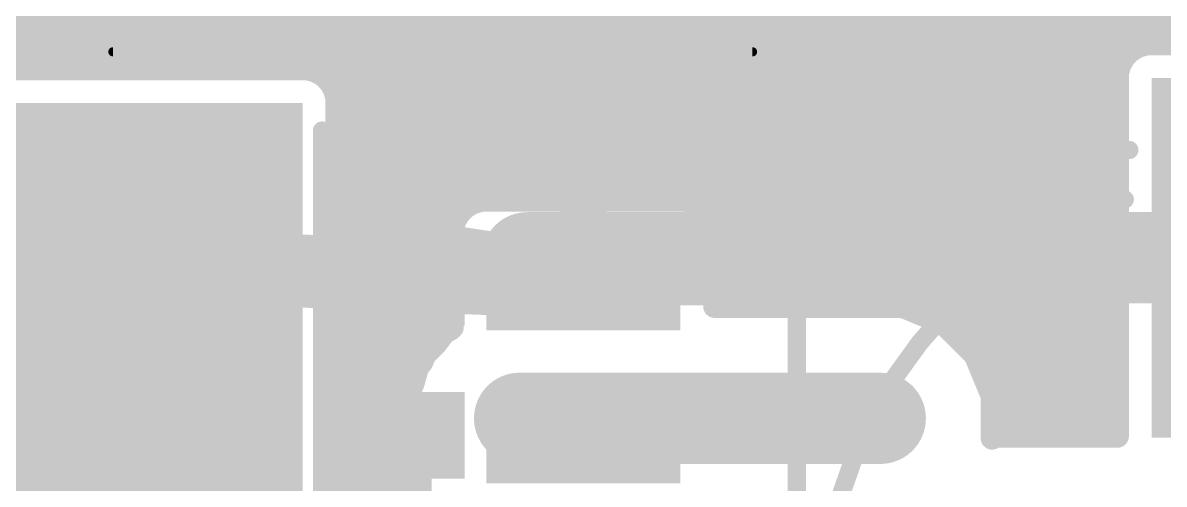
# Model space of a CAD drawing. Extents: x 0 to 110, y 0 to 76.
# Drawn here: x 17.82 to 30.53, y 8.47 to 13.61 of the extents above; entities that cross this region are included whole.
import ezdxf

# ---------------------------------------------------------------- set-up
doc = ezdxf.new("R2010")
doc.units = 0
doc.layers.get('0').update_dxf_attribs({"linetype": 'CONTINUOUS'})
for name, color, linetype in [('1', 22, 'CONTINUOUS'), ('18', 82, 'CONTINUOUS'), ('21', 253, 'CONTINUOUS')]:
    doc.layers.add(name, color=color, linetype=linetype)

# ---------------------------------------------------------------- blocks, each defined once
blk = doc.blocks.new('RECT')
blk.add_solid([(-0.5, -0.5), (0.5, -0.5), (-0.5, 0.5), (0.5, 0.5)])
blk = doc.blocks.new('ROUNDV')
at = {"const_width": 0.5}
blk.add_lwpolyline([(0, -0.25, 1), (0, 0.25, 1), (0, -0.25)], format="xyb", dxfattribs=at)

msp = doc.modelspace()

# ---------------------------------------------------------------- linework, layer by layer
at = {"layer": '1'}
for points, const_width in [([(22.3017, 16.1776), (22.3017, 10.9887)], 0.8128), ([(10.807, 13.716), (35.0904, 13.716)], 0.254), ([(10.6757, 13.462), (35.0831, 13.462)], 0.254), ([(30.242, 13.3476), (30.1551, 13.2974)], 0.254), ([(30.3389, 13.3735), (30.242, 13.3476)], 0.254), ([(31.512, 13.3735), (30.3389, 13.3735)], 0.254), ([(30.0842, 13.2265), (30.034, 13.1396)], 0.254), ([(30.1551, 13.2974), (30.0842, 13.2265)], 0.254), ([(10.5443, 13.208), (30.0735, 13.208)], 0.254), ([(20.9858, 13.0956), (15.8576, 13.0956)], 0.254), ([(21.0827, 13.0696), (20.9858, 13.0956)], 0.254), ([(30.034, 13.1396), (30.008, 13.0427)], 0.254), ([(21.1696, 13.0195), (21.0827, 13.0696)], 0.254), ([(21.2405, 12.9486), (21.1696, 13.0195)], 0.254), ([(30.008, 13.0427), (30.008, 11.1195)], 0.254), ([(21.2351, 12.954), (30.008, 12.954)], 0.254), ([(21.2907, 12.8617), (21.2405, 12.9486)], 0.254), ([(21.3166, 12.7648), (21.2907, 12.8617)], 0.254), ([(21.3166, 7.4416), (21.3166, 12.7648)], 0.254), ([(21.3166, 12.7), (30.008, 12.7)], 0.254), ([(21.3166, 12.446), (30.008, 12.446)], 0.254), ([(21.3166, 12.192), (30.008, 12.192)], 0.254), ([(21.3166, 11.938), (30.008, 11.938)], 0.254), ([(21.3166, 11.684), (30.008, 11.684)], 0.254), ([(22.8353, 11.6066), (22.7484, 11.5565)], 0.254), ([(22.9322, 11.6326), (22.8353, 11.6066)], 0.254), ([(23.9348, 11.6326), (22.9322, 11.6326)], 0.254), ([(23.9348, 10.8452), (23.9348, 11.6326)], 0.254), ([(25.1915, 11.6326), (24.1888, 11.6326)], 0.254), ([(24.1888, 11.6326), (24.1888, 10.8452)], 0.254), ([(25.2884, 11.6066), (25.1915, 11.6326)], 0.254), ([(25.3753, 11.5565), (25.2884, 11.6066)], 0.254), ([(22.6775, 11.4856), (22.6273, 11.3987)], 0.254), ([(22.7484, 11.5565), (22.6775, 11.4856)], 0.254), ([(25.4462, 11.4856), (25.3753, 11.5565)], 0.254), ([(25.4964, 11.3987), (25.4462, 11.4856)], 0.254), ([(21.3166, 11.43), (22.6454, 11.43)], 0.254), ([(22.6273, 11.3987), (22.6013, 11.3018)], 0.254), ([(24.0618, 10.7182), (23.4362, 10.9926)], 1.016), ([(23.4362, 10.9926), (31.639, 10.9926)], 1.016), ([(23.9348, 11.43), (24.1888, 11.43)], 0.254), ([(25.4783, 11.43), (30.008, 11.43)], 0.254), ([(25.5223, 11.3018), (25.4964, 11.3987)], 0.254), ([(17.9019, 10.9685), (14.5146, 7.5811)], 0.8128), ([(24.0618, 10.7182), (17.9019, 10.9685)], 0.8128), ([(22.3017, 10.9887), (24.0618, 10.7182)], 0.8128), ([(22.327, 10.9635), (24.0618, 10.7182)], 0.8128), ([(22.6013, 11.3018), (22.6013, 10.8452)], 0.254), ([(25.5223, 10.8452), (25.5223, 11.3018)], 0.254), ([(21.3166, 11.176), (22.6013, 11.176)], 0.254), ([(23.9348, 11.176), (24.1888, 11.176)], 0.254), ([(25.5223, 11.176), (30.008, 11.176)], 0.254), ([(30.008, 11.1195), (31.512, 11.1195)], 0.254), ([(21.3166, 10.922), (22.6013, 10.922)], 0.254), ([(22.6013, 10.8452), (23.9348, 10.8452)], 0.254), ([(23.9348, 10.922), (24.1888, 10.922)], 0.254), ([(23.9348, 10.8452), (23.9348, 10.5912)], 0.254), ([(24.1888, 10.8452), (23.9348, 10.8452)], 0.254), ([(24.1888, 10.5912), (24.1888, 10.8452)], 0.254), ([(24.1888, 10.8452), (25.5223, 10.8452)], 0.254), ([(25.5223, 10.922), (31.512, 10.922)], 0.254), ([(31.512, 10.8656), (30.008, 10.8656)], 0.254), ([(30.008, 10.8656), (30.008, 9.0062)], 0.254), ([(21.3166, 10.668), (23.9348, 10.668)], 0.254), ([(23.9348, 10.5912), (22.6013, 10.5912)], 0.254), ([(22.6013, 10.5912), (22.6013, 10.216)], 0.254), ([(24.1888, 10.668), (30.008, 10.668)], 0.254), ([(25.5223, 10.5912), (24.1888, 10.5912)], 0.254), ([(25.5223, 10.4504), (25.5223, 10.5912)], 0.254), ([(27.6146, 10.4504), (25.5223, 10.4504)], 0.254), ([(28.0721, 10.2609), (27.6146, 10.4504)], 0.254), ([(21.3166, 10.414), (22.6013, 10.414)], 0.254), ([(27.7025, 10.414), (30.008, 10.414)], 0.254), ([(22.5864, 10.2011), (22.5132, 10.1587)], 0.254), ([(22.6013, 10.216), (22.5864, 10.2011)], 0.254), ([(28.4222, 9.9108), (28.0721, 10.2609)], 0.254), ([(21.3166, 10.16), (22.5154, 10.16)], 0.254), ([(22.5132, 10.1587), (22.4129, 10.0276)], 0.254), ([(28.173, 10.16), (30.008, 10.16)], 0.254), ([(22.4129, 10.0276), (22.2961, 9.9108)], 0.254), ([(21.3166, 9.906), (22.2941, 9.906)], 0.254), ([(22.2637, 9.8327), (22.2123, 9.7655)], 0.254), ([(22.2961, 9.9108), (22.2637, 9.8327)], 0.254), ([(28.6116, 9.4534), (28.4222, 9.9108)], 0.254), ([(28.4242, 9.906), (30.008, 9.906)], 0.254), ([(22.2123, 9.7655), (22.1698, 9.6059)], 0.254), ([(21.3166, 9.652), (22.1821, 9.652)], 0.254), ([(22.1698, 9.6059), (22.1066, 9.4534)], 0.254), ([(24.0618, 9.0164), (23.3512, 9.2058)], 1.016), ([(23.3512, 9.2058), (27.367, 9.2058)], 1.016), ([(28.5294, 9.652), (30.008, 9.652)], 0.254), ([(22.1066, 9.4534), (22.1066, 9.3688)], 0.254), ([(28.6116, 8.9845), (28.6116, 9.4534)], 0.254), ([(21.3166, 9.398), (22.1066, 9.398)], 0.254), ([(22.1066, 9.3688), (22.0848, 9.2871)], 0.254), ([(22.0848, 9.2871), (22.1066, 9.1234)], 0.254), ([(28.6116, 9.398), (30.008, 9.398)], 0.254), ([(21.3166, 9.144), (22.1039, 9.144)], 0.254), ([(22.1066, 9.1234), (22.1066, 8.9582)], 0.254), ([(28.6116, 9.144), (30.008, 9.144)], 0.254), ([(22.1066, 8.9582), (22.139, 8.8801)], 0.254), ([(28.664, 9.0062), (28.6116, 8.9845)], 0.254), ([(30.008, 9.0062), (28.664, 9.0062)], 0.254), ([(21.3166, 8.89), (22.1349, 8.89)], 0.254), ([(22.139, 8.8801), (22.1501, 8.7962)], 0.254), ([(22.1501, 8.7962), (22.2329, 8.6533)], 0.254), ([(22.2329, 8.6533), (22.2457, 8.6223)], 0.254), ([(21.3166, 8.636), (22.2401, 8.636)], 0.254), ([(22.2457, 8.6223), (22.2457, 8.3365)], 0.254), ([(21.3166, 8.382), (22.2457, 8.382)], 0.254)]:
    msp.add_lwpolyline(points, dxfattribs=dict(at, const_width=const_width))
for points, const_width in [([(30.2255, 13.4089, 1), (30.2584, 13.2862)], 0.127), ([(30.2737, 13.2926, 1), (30.2102, 13.4026)], 0.127), ([(30.3389, 13.437, 1), (30.3389, 13.31)], 0.127), ([(30.3553, 13.3122, 1), (30.3224, 13.4349)], 0.127), ([(30.1392, 13.1947, 1), (30.0292, 13.2582)], 0.127), ([(30.1234, 13.3524, 1), (30.1869, 13.2424)], 0.127), ([(30.2, 13.2525, 1), (30.1102, 13.3423)], 0.127), ([(21.0022, 13.1569, 1), (20.9694, 13.0343)], 0.127), ([(20.9858, 13.0321, 1), (20.9858, 13.1591)], 0.127), ([(29.979, 13.1714, 1), (30.089, 13.1079)], 0.127), ([(30.0953, 13.1232, 1), (29.9727, 13.156)], 0.127), ([(30.0393, 13.2714, 1), (30.1291, 13.1816)], 0.127), ([(30.0735, 13.1445, 1), (30.0735, 13.2715)], 0.127), ([(21.1144, 13.1246, 1), (21.0509, 13.0147)], 0.127), ([(21.0663, 13.0083, 1), (21.0991, 13.131)], 0.127), ([(21.2145, 13.0644, 1), (21.1247, 12.9746)], 0.127), ([(21.1378, 12.9645, 1), (21.2013, 13.0745)], 0.127), ([(30.0715, 13.0427, 1), (29.9445, 13.0427)], 0.127), ([(29.9467, 13.0591, 1), (30.0694, 13.0263)], 0.127), ([(21.2351, 13.0175, 1), (21.2351, 12.8905)], 0.127), ([(21.2955, 12.9803, 1), (21.1855, 12.9168)], 0.127), ([(21.1956, 12.9037, 1), (21.2854, 12.9935)], 0.127), ([(21.352, 12.8781, 1), (21.2293, 12.8452)], 0.127), ([(30.008, 12.8905, 1), (30.008, 13.0175)], 0.127), ([(21.2357, 12.8299, 1), (21.3457, 12.8934)], 0.127), ([(21.3801, 12.7648, 1), (21.2531, 12.7648)], 0.127), ([(21.2553, 12.7483, 1), (21.378, 12.7812)], 0.127), ([(21.3166, 12.7635, 1), (21.3166, 12.6365)], 0.127), ([(30.008, 12.6365, 1), (30.008, 12.7635)], 0.127), ([(21.3166, 12.5095, 1), (21.3166, 12.3825)], 0.127), ([(30.008, 12.3825, 1), (30.008, 12.5095)], 0.127), ([(21.3166, 12.2555, 1), (21.3166, 12.1285)], 0.127), ([(30.008, 12.1285, 1), (30.008, 12.2555)], 0.127), ([(21.3166, 12.0015, 1), (21.3166, 11.8745)], 0.127), ([(30.008, 11.8745, 1), (30.008, 12.0015)], 0.127), ([(21.3166, 11.7475, 1), (21.3166, 11.6205)], 0.127), ([(22.8188, 11.668, 1), (22.8517, 11.5453)], 0.127), ([(22.867, 11.5517, 1), (22.8035, 11.6616)], 0.127), ([(22.9322, 11.6961, 1), (22.9322, 11.5691)], 0.127), ([(22.9486, 11.5713, 1), (22.9157, 11.6939)], 0.127), ([(23.9983, 11.6326, 1), (23.8713, 11.6326)], 0.127), ([(23.9348, 11.5691, 1), (23.9348, 11.6961)], 0.127), ([(24.1888, 11.6961, 1), (24.1888, 11.5691)], 0.127), ([(24.2523, 11.6326, 1), (24.1253, 11.6326)], 0.127), ([(25.2079, 11.6939, 1), (25.1751, 11.5713)], 0.127), ([(25.1915, 11.5691, 1), (25.1915, 11.6961)], 0.127), ([(25.3201, 11.6616, 1), (25.2566, 11.5517)], 0.127), ([(25.272, 11.5453, 1), (25.3048, 11.668)], 0.127), ([(30.008, 11.6205, 1), (30.008, 11.7475)], 0.127), ([(22.6326, 11.5305, 1), (22.7224, 11.4407)], 0.127), ([(22.7325, 11.4538, 1), (22.6225, 11.5173)], 0.127), ([(22.7166, 11.6115, 1), (22.7801, 11.5015)], 0.127), ([(22.7933, 11.5116, 1), (22.7035, 11.6014)], 0.127), ([(25.4202, 11.6014, 1), (25.3304, 11.5116)], 0.127), ([(25.3435, 11.5015, 1), (25.407, 11.6115)], 0.127), ([(25.5012, 11.5173, 1), (25.3912, 11.4538)], 0.127), ([(25.4013, 11.4407, 1), (25.4911, 11.5305)], 0.127), ([(21.3166, 11.4935, 1), (21.3166, 11.3665)], 0.127), ([(22.5723, 11.4304, 1), (22.6823, 11.3669)], 0.127), ([(22.6886, 11.3822, 1), (22.566, 11.4151)], 0.127), ([(22.6454, 11.3665, 1), (22.6454, 11.4935)], 0.127), ([(23.5382, 11.2252, 1), (23.3342, 10.7599)], 0.508), ([(23.4362, 11.2466, 1), (23.4362, 10.7386)], 0.508), ([(23.9348, 11.4935, 1), (23.9348, 11.3665)], 0.127), ([(24.1888, 11.3665, 1), (24.1888, 11.4935)], 0.127), ([(25.4783, 11.4935, 1), (25.4783, 11.3665)], 0.127), ([(25.5577, 11.4151, 1), (25.435, 11.3822)], 0.127), ([(25.4414, 11.3669, 1), (25.5514, 11.4304)], 0.127), ([(30.008, 11.3665, 1), (30.008, 11.4935)], 0.127), ([(17.9102, 11.1715, 1), (17.8937, 10.7655)], 0.4064), ([(18.0456, 10.8248, 1), (17.7583, 11.1122)], 0.4064), ([(22.3326, 11.1896, 1), (22.2708, 10.7879)], 0.4064), ([(22.3554, 11.1647, 1), (22.2985, 10.7623)], 0.4064), ([(22.6648, 11.3018, 1), (22.5378, 11.3018)], 0.127), ([(22.54, 11.3182, 1), (22.6627, 11.2853)], 0.127), ([(25.5858, 11.3018, 1), (25.4588, 11.3018)], 0.127), ([(25.461, 11.2853, 1), (25.5837, 11.3182)], 0.127), ([(21.3166, 11.2395, 1), (21.3166, 11.1125)], 0.127), ([(22.0985, 10.9887, 1), (22.5049, 10.9887)], 0.4064), ([(22.6013, 11.1125, 1), (22.6013, 11.2395)], 0.127), ([(23.9598, 10.4856, 1), (24.1638, 10.9508)], 0.508), ([(23.9348, 11.2395, 1), (23.9348, 11.1125)], 0.127), ([(24.1888, 11.1125, 1), (24.1888, 11.2395)], 0.127), ([(25.5223, 11.2395, 1), (25.5223, 11.1125)], 0.127), ([(30.008, 11.183, 1), (30.008, 11.056)], 0.127), ([(29.9445, 11.1195, 1), (30.0715, 11.1195)], 0.127), ([(30.008, 11.1125, 1), (30.008, 11.2395)], 0.127), ([(24.031, 10.5174, 1), (24.0927, 10.9191)], 0.4064), ([(24.0334, 10.517, 1), (24.0903, 10.9194)], 0.4064), ([(24.0536, 10.5152, 1), (24.0701, 10.9212)], 0.4064), ([(21.3166, 10.9855, 1), (21.3166, 10.8585)], 0.127), ([(22.6013, 10.9087, 1), (22.6013, 10.7817)], 0.127), ([(22.6013, 10.8585, 1), (22.6013, 10.9855)], 0.127), ([(23.9348, 10.9855, 1), (23.9348, 10.8585)], 0.127), ([(23.9983, 10.8452, 1), (23.8713, 10.8452)], 0.127), ([(23.9348, 10.9087, 1), (23.9348, 10.7817)], 0.127), ([(23.9348, 10.7817, 1), (23.9348, 10.9087)], 0.127), ([(24.2523, 10.8452, 1), (24.1253, 10.8452)], 0.127), ([(24.1888, 10.9087, 1), (24.1888, 10.7817)], 0.127), ([(24.1888, 10.8585, 1), (24.1888, 10.9855)], 0.127), ([(24.1888, 10.7817, 1), (24.1888, 10.9087)], 0.127), ([(25.5223, 10.9855, 1), (25.5223, 10.8585)], 0.127), ([(25.5223, 10.7817, 1), (25.5223, 10.9087)], 0.127), ([(30.008, 10.9291, 1), (30.008, 10.8021)], 0.127), ([(30.0715, 10.8656, 1), (29.9445, 10.8656)], 0.127), ([(22.5378, 10.8452, 1), (22.6648, 10.8452)], 0.127), ([(23.8713, 10.8452, 1), (23.9983, 10.8452)], 0.127), ([(24.1253, 10.8452, 1), (24.2523, 10.8452)], 0.127), ([(25.4588, 10.8452, 1), (25.5858, 10.8452)], 0.127), ([(21.3166, 10.7315, 1), (21.3166, 10.6045)], 0.127), ([(22.6013, 10.6547, 1), (22.6013, 10.5277)], 0.127), ([(22.6648, 10.5912, 1), (22.5378, 10.5912)], 0.127), ([(23.9348, 10.6045, 1), (23.9348, 10.7315)], 0.127), ([(23.9348, 10.5277, 1), (23.9348, 10.6547)], 0.127), ([(24.1888, 10.7315, 1), (24.1888, 10.6045)], 0.127), ([(24.1888, 10.6547, 1), (24.1888, 10.5277)], 0.127), ([(25.5858, 10.5912, 1), (25.4588, 10.5912)], 0.127), ([(25.5223, 10.5277, 1), (25.5223, 10.6547)], 0.127), ([(30.008, 10.6045, 1), (30.008, 10.7315)], 0.127), ([(23.8713, 10.5912, 1), (23.9983, 10.5912)], 0.127), ([(24.1253, 10.5912, 1), (24.2523, 10.5912)], 0.127), ([(25.5223, 10.5139, 1), (25.5223, 10.3869)], 0.127), ([(27.6389, 10.5091, 1), (27.5903, 10.3917)], 0.127), ([(27.6146, 10.3869, 1), (27.6146, 10.5139)], 0.127), ([(21.3166, 10.4775, 1), (21.3166, 10.3505)], 0.127), ([(22.6013, 10.3505, 1), (22.6013, 10.4775)], 0.127), ([(25.4588, 10.4504, 1), (25.5858, 10.4504)], 0.127), ([(27.7025, 10.4775, 1), (27.7025, 10.3505)], 0.127), ([(30.008, 10.3505, 1), (30.008, 10.4775)], 0.127), ([(22.5415, 10.246, 1), (22.6313, 10.1562)], 0.127), ([(22.6182, 10.1461, 1), (22.5546, 10.2561)], 0.127), ([(22.6462, 10.1711, 1), (22.5564, 10.2609)], 0.127), ([(28.117, 10.3058, 1), (28.0271, 10.216)], 0.127), ([(28.0477, 10.2022, 1), (28.0964, 10.3196)], 0.127), ([(21.3166, 10.2235, 1), (21.3166, 10.0965)], 0.127), ([(22.4814, 10.2137, 1), (22.545, 10.1038)], 0.127), ([(22.5636, 10.1201, 1), (22.4628, 10.1973)], 0.127), ([(22.5154, 10.0965, 1), (22.5154, 10.2235)], 0.127), ([(22.5378, 10.216, 1), (22.6648, 10.216)], 0.127), ([(28.173, 10.2235, 1), (28.173, 10.0965)], 0.127), ([(30.008, 10.0965, 1), (30.008, 10.2235)], 0.127), ([(22.3624, 10.0661, 1), (22.4633, 9.989)], 0.127), ([(22.4578, 9.9827, 1), (22.368, 10.0725)], 0.127), ([(21.3166, 9.9695, 1), (21.3166, 9.8425)], 0.127), ([(22.2051, 9.857, 1), (22.3224, 9.8084)], 0.127), ([(22.3142, 9.7941, 1), (22.2133, 9.8712)], 0.127), ([(22.2512, 9.9557, 1), (22.341, 9.8659)], 0.127), ([(22.3548, 9.8865, 1), (22.2374, 9.9351)], 0.127), ([(22.2941, 9.8425, 1), (22.2941, 9.9695)], 0.127), ([(28.4808, 9.9351, 1), (28.3635, 9.8865)], 0.127), ([(28.4242, 9.9695, 1), (28.4242, 9.8425)], 0.127), ([(28.3773, 9.8659, 1), (28.4671, 9.9557)], 0.127), ([(30.008, 9.8425, 1), (30.008, 9.9695)], 0.127), ([(22.1619, 9.8041, 1), (22.2628, 9.7269)], 0.127), ([(22.2737, 9.7491, 1), (22.151, 9.7818)], 0.127), ([(21.3166, 9.7155, 1), (21.3166, 9.5885)], 0.127), ([(22.1084, 9.6223, 1), (22.2312, 9.5896)], 0.127), ([(22.2285, 9.5816, 1), (22.1111, 9.6302)], 0.127), ([(22.1821, 9.5885, 1), (22.1821, 9.7155)], 0.127), ([(23.4166, 9.4512, 1), (23.2858, 8.9604)], 0.508), ([(23.3512, 9.4598, 1), (23.3512, 8.9518)], 0.508), ([(27.367, 8.9518, 1), (27.367, 9.4598)], 0.508), ([(28.5294, 9.7155, 1), (28.5294, 9.5885)], 0.127), ([(30.008, 9.5885, 1), (30.008, 9.7155)], 0.127), ([(22.1701, 9.4534, 1), (22.0431, 9.4534)], 0.127), ([(22.0479, 9.4777, 1), (22.1653, 9.4291)], 0.127), ([(28.6751, 9.4534, 1), (28.5481, 9.4534)], 0.127), ([(28.553, 9.4291, 1), (28.6703, 9.4777)], 0.127), ([(21.3166, 9.4615, 1), (21.3166, 9.3345)], 0.127), ([(22.1478, 9.2954, 1), (22.0219, 9.2787)], 0.127), ([(22.0431, 9.3688, 1), (22.1701, 9.3688)], 0.127), ([(22.168, 9.3524, 1), (22.0453, 9.3851)], 0.127), ([(22.1066, 9.3345, 1), (22.1066, 9.4615)], 0.127), ([(23.9964, 8.771, 1), (24.1272, 9.2619)], 0.508), ([(28.6116, 9.4615, 1), (28.6116, 9.3345)], 0.127), ([(30.008, 9.3345, 1), (30.008, 9.4615)], 0.127), ([(22.0235, 9.3034, 1), (22.1462, 9.2707)], 0.127), ([(21.3166, 9.2075, 1), (21.3166, 9.0805)], 0.127), ([(22.1701, 9.1234, 1), (22.0431, 9.1234)], 0.127), ([(22.0437, 9.115, 1), (22.1696, 9.1317)], 0.127), ([(22.1039, 9.0805, 1), (22.1039, 9.2075)], 0.127), ([(28.6116, 9.2075, 1), (28.6116, 9.0805)], 0.127), ([(30.008, 9.0805, 1), (30.008, 9.2075)], 0.127), ([(22.1653, 8.9825, 1), (22.0479, 8.9339)], 0.127), ([(28.5873, 9.0431, 1), (28.6359, 8.9258)], 0.127), ([(28.5481, 8.9845, 1), (28.6751, 8.9845)], 0.127), ([(28.664, 9.0697, 1), (28.664, 8.9427)], 0.127), ([(28.6883, 8.9475, 1), (28.6397, 9.0648)], 0.127), ([(29.9445, 9.0062, 1), (30.0715, 9.0062)], 0.127), ([(30.008, 8.9427, 1), (30.008, 9.0697)], 0.127), ([(21.3166, 8.9535, 1), (21.3166, 8.8265)], 0.127), ([(22.0431, 8.9582, 1), (22.1701, 8.9582)], 0.127), ([(22.2019, 8.8885, 1), (22.076, 8.8717)], 0.127), ([(22.0803, 8.8558, 1), (22.1976, 8.9044)], 0.127), ([(22.2051, 8.8281, 1), (22.0952, 8.7644)], 0.127), ([(22.1349, 8.8265, 1), (22.1349, 8.9535)], 0.127), ([(22.0872, 8.7879, 1), (22.2131, 8.8046)], 0.127), ([(22.2916, 8.6776, 1), (22.1742, 8.629)], 0.127), ([(21.3166, 8.6995, 1), (21.3166, 8.5725)], 0.127), ([(22.1779, 8.6215, 1), (22.2878, 8.6852)], 0.127), ([(22.3092, 8.6223, 1), (22.1822, 8.6223)], 0.127), ([(22.1871, 8.598, 1), (22.3044, 8.6466)], 0.127), ([(22.2401, 8.5725, 1), (22.2401, 8.6995)], 0.127), ([(21.3166, 8.4455, 1), (21.3166, 8.3185)], 0.127), ([(22.2457, 8.3185, 1), (22.2457, 8.4455)], 0.127)]:
    msp.add_lwpolyline(points, format="xyb", dxfattribs=dict(at, const_width=const_width))
at = {"layer": '21'}
for points, const_width in [([(25.944, 13.2853), (18.8228, 13.2853)], 0.1016), ([(21.1506, 12.4086), (21.1506, 2.2206)], 0.2032), ([(26.439, 2.6926), (26.439, 12.1926)], 0.2032), ([(26.439, 12.1926), (30.139, 12.1926)], 0.2032)]:
    msp.add_lwpolyline(points, dxfattribs=dict(at, const_width=const_width))
for points, const_width in [([(18.8228, 13.3107, 1), (18.8228, 13.2599)], 0.0508), ([(25.944, 13.2599, 1), (25.944, 13.3107)], 0.0508), ([(21.2014, 12.4086, 1), (21.0998, 12.4086)], 0.1016), ([(26.4898, 12.1926, 1), (26.3882, 12.1926)], 0.1016), ([(26.439, 12.2434, 1), (26.439, 12.1418)], 0.1016), ([(30.139, 12.1418, 1), (30.139, 12.2434)], 0.1016), ([(30.089, 11.6425, 0.7208), (30.089, 2.3426)], 0.2032), ([(30.1051, 11.5944, 1), (30.073, 11.6907)], 0.1016)]:
    msp.add_lwpolyline(points, format="xyb", dxfattribs=dict(at, const_width=const_width))

# ---------------------------------------------------------------- block references
at = {"layer": '1'}
for p, xscale, yscale, rotation in [((31.639, 10.9926), 4, 2.5, 270), ((15.7306, 7.3146), 10.8, 10.41, 90), ((24.0618, 10.7182), 1.066799999999999, 2.158999999999999, 90), ((24.0618, 9.0164), 1.066799999999999, 2.158999999999999, 90)]:
    msp.add_blockref('RECT', p, dxfattribs=dict(at, xscale=xscale, yscale=yscale, rotation=rotation))
at = {"layer": '18', "xscale": 1.006399999999999, "yscale": 1.006399999999999}
msp.add_blockref('ROUNDV', (27.367, 9.2058), dxfattribs=at)
at = {"layer": '21'}
for p, xscale, yscale, rotation in [((23.8584, 16.3903), 1.25, 6.2, 180), ((21.9028, 10.7182), 0.9652, 1.676399999999999, 90), ((21.9028, 9.0164), 0.9652, 1.676399999999999, 90)]:
    msp.add_blockref('RECT', p, dxfattribs=dict(at, xscale=xscale, yscale=yscale, rotation=rotation))

doc.saveas('drawing.dxf')
